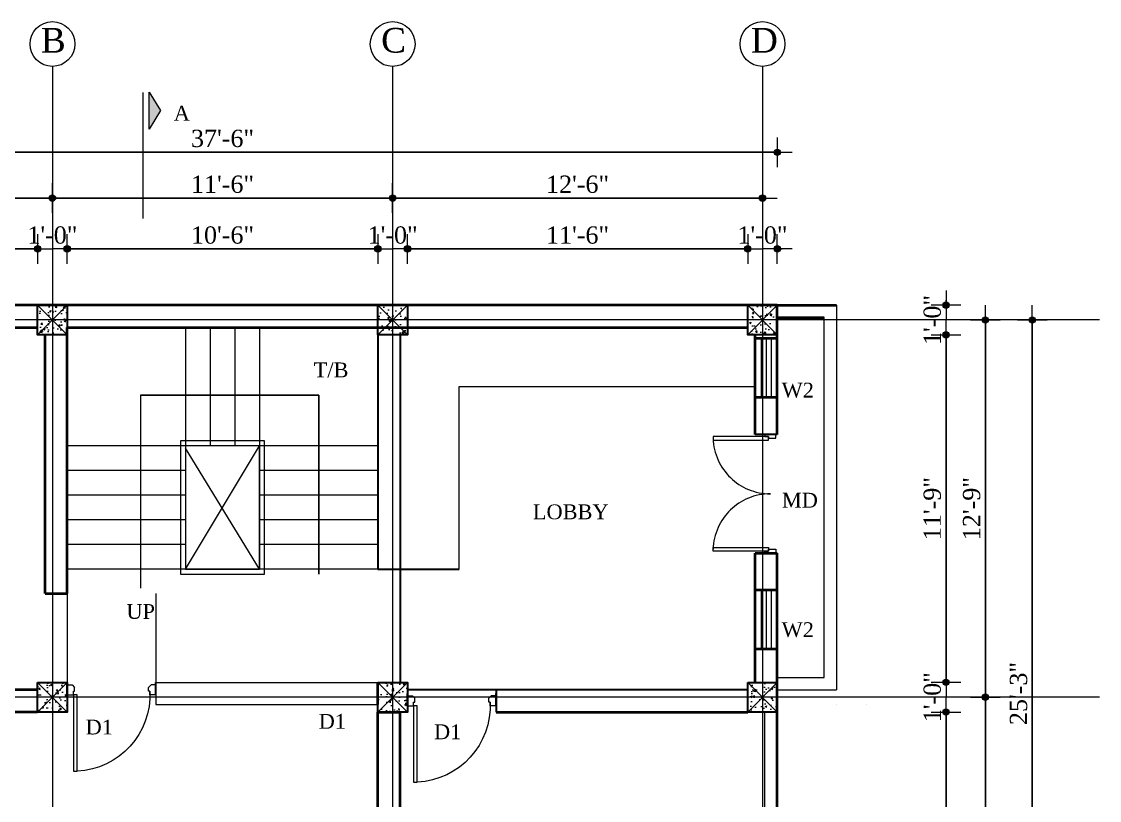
# Model space of a CAD drawing. Header units: inches. Extents: x 897 to 49934, y -34925 to -18564.
# Drawn here: x 2748.8 to 3186, y -22998.7 to -22683.1 of the extents above; entities that cross this region are included whole.
import ezdxf

# ---------------------------------------------------------------- set-up
doc = ezdxf.new("R2010")
doc.units = ezdxf.units.IN
doc.header["$LTSCALE"] = 35
doc.header["$MEASUREMENT"] = 0
doc.header["$PDMODE"] = 34
doc.linetypes.add('PROYECCION', pattern=[19.05, 12.7, -6.35])
for name, color, linetype, lineweight in [('SES- Door&Window', 21, 'Continuous', 15), ('SES-DIMENSION', 142, 'Continuous', 13), ('SES-Elevation', 4, 'Continuous', 15), ('SES-Furniture', 45, 'Continuous', 5), ('SES-HACTH', 8, 'Continuous', 13), ('SES-Leader', 2, 'Continuous', 15), ('SES-REBARS', 1, 'Continuous', 40), ('SES-Set Back Line', 2, 'Continuous', 15), ('SES-Staircase', 134, 'Continuous', 13), ('SES-TEXT', 3, 'Continuous', 20), ('SES-Wall Plan', 6, 'Continuous', 30)]:
    doc.layers.add(name, color=color, linetype=linetype, lineweight=lineweight)
doc.styles.add('7 INCH', font='times.ttf', dxfattribs={"height": 7})
doc.styles.add('SES-ARAIL', font='times.ttf', dxfattribs={"height": 6})
doc.linetypes.add('ZIGZAG', pattern='A,0.0001,-0.2,[131,ltypeshp.shx,S=0.2,R=0,X=-0.2,Y=0],-0.4,[131,ltypeshp.shx,S=0.2,R=180,X=0.2,Y=0],-0.2', length=0.8001)
doc.dimstyles.new('7 INCH', dxfattribs={"dimscale": 0, "dimtxt": 7, "dimasz": 1, "dimexe": 2, "dimexo": 9, "dimgap": 2, "dimtad": 1, "dimdec": 0, "dimzin": 3, "dimdsep": 46, "dimlunit": 4, "dimtxsty": '7 INCH', "dimblk": 'DIM', "dimcen": 3, "dimdle": 3, "dimse1": 1, "dimse2": 1, "dimclrd": 256, "dimclre": 256, "dimclrt": 7, "dimadec": 1, "dimazin": 2, "dimtfac": 1, "dimtdec": 0, "dimtix": 1, "dimtofl": 0, "dimtmove": 2, "dimatfit": 3, "dimldrblk": 'ARW', "dimfxl": 2, "dimfrac": 2, "dimtolj": 2, "dimtzin": 0, "dimarcsym": 0})

# ---------------------------------------------------------------- blocks, each defined once
blk = doc.blocks.new('c11')
at = {"layer": 'SES-HACTH', "linetype": 'ByBlock'}
h = blk.add_hatch(dxfattribs=at)
h.set_pattern_fill('AR-CONC', color=256)
h.set_pattern_definition([(50, (-20422.33, 19414.4167), (7.1726018, -0.6275213), [0.75, -8.25]), (355, (-20422.33, 19414.417), (-1.3875133, 7.5219213), [0.6, -6.6]), (100.451444, (-20421.732, 19414.3644), (5.7850885, 6.8943999), [0.637402, -7.0114211]), (46.1842, (-20422.33, 19416.417), (10.6724133, -1.6551928), [1.125, -12.375]), (96.635635, (-20421.441, 19416.279), (9.3466195, 9.741186), [0.9561034, -10.5171376]), (351.184164, (-20422.33, 19416.417), (9.3466195, 9.741186), [0.9, -9.9]), (21, (-20421.33, 19415.9167), (5.9690705, -4.0261889), [0.75, -8.25]), (326, (-20421.33, 19415.917), (2.4331533, 7.2515005), [0.6, -6.6]), (71.451445, (-20420.8325, 19415.581), (8.4022238, 3.2253115), [0.6374019, -7.0114211]), (37.5, (-20422.33, 19414.4167), (0.12159855, 3.32893854), [0, -6.52, 0, -6.7, 0, -6.625]), (7.5, (-20422.33, 19414.4167), (2.63069537, 3.9441171), [0, -3.82, 0, -6.37, 0, -2.525]), (327.5, (-20424.56, 19414.4167), (5.33822436, -0.22554872), [0, -2.5, 0, -7.8, 0, -10.35]), (317.5, (-20425.56, 19414.4167), (5.8318617, 1.0010498), [0, -3.25, 0, -5.18, 0, -7.35])])
h.paths.add_polyline_path([(-6, 6), (-6, -6), (6, -6), (6, 6)])
for p, q in [((-6, 6), (6, -6)), ((6, 6), (-6, -6))]:
    blk.add_line(p, q, dxfattribs=at)
at = {"layer": 'SES-Wall Plan', "linetype": 'ByBlock'}
blk.add_lwpolyline([(-6, 6), (6, 6), (6, -6), (-6, -6)], close=True, dxfattribs=at)
blk = doc.blocks.new('3ls')
at = {"layer": 'SES- Door&Window'}
for p, q in [((-36, -2.5), (-34, -2.5)), ((-34, -2.5), (-33, -3.5)), ((-33, -5), (-33, -3.5)), ((-2, -2.5), (-3, -3.5)), ((-3, -5), (-3, -3.5)), ((0, -2.5), (-2, -2.5)), ((-36, -6.5), (-33.5, -6.5)), ((-33.5, -6.5), (-33.5, -5)), ((-33.5, -5), (-33, -5)), ((-2.5, -5), (-3, -5)), ((-2.5, -6.5), (-2.5, -5)), ((0, -6.5), (-2.5, -6.5))]:
    blk.add_line(p, q, dxfattribs=at)
blk.add_lwpolyline([(-2.5, -6.5), (-2.5, -37.5), (-4, -37.5), (-4, -6.5)], close=True, dxfattribs=at)
blk.add_arc((-2.5, -6.5), 31.04, 177.2298, 267.2298, dxfattribs=at)
at = {"layer": 'SES-Wall Plan', "color": 6, "ltscale": 2}
for p, q in [((-36, -6.5), (-36, -1.5)), ((0, -6.5), (0, -1.5))]:
    blk.add_line(p, q, dxfattribs=at)
blk = doc.blocks.new('DIM')
at = {"layer": 'SES-DIMENSION'}
h = blk.add_hatch(color=256, dxfattribs=at)
h.paths.add_polyline_path([(0, 1.284), (0, 0), (1.284, 0, 0.414214)])
h.paths.add_polyline_path([(1.284, 0), (0, 0), (0, -1.284, 0.414214)])
h.paths.add_polyline_path([(0, 0), (-1.284, 0, 0.414214), (0, -1.284)])
h.paths.add_polyline_path([(0, 1.284, 0.414214), (-1.284, 0), (0, 0)])
for p, q in [((0, 6), (0, -6)), ((-6, 0), (6, 0))]:
    blk.add_line(p, q, dxfattribs=at)
blk.add_circle((0, 0), 1.284, dxfattribs=at)
blk = doc.blocks.new('*D1345')
at = {"layer": 'Defpoints', "color": 0, "linetype": 'ByBlock', "transparency": 16777216}
for p in [(2755.34, -22775.2), (2617.34, -22798.02), (2755.34, -22798.02)]:
    blk.add_point(p, dxfattribs=at)
at = {"layer": 'SES-DIMENSION', "linetype": 'ByBlock', "lineweight": -2, "transparency": 16777216}
blk.add_line((2618.34, -22775.2), (2754.34, -22775.2), dxfattribs=at)
at = {"layer": 'SES-DIMENSION', "linetype": 'ByBlock', "lineweight": -2, "transparency": 16777216, "rotation": 180}
blk.add_blockref('DIM', (2617.34, -22775.2), dxfattribs=at)
at = {"layer": 'SES-DIMENSION', "linetype": 'ByBlock', "lineweight": -2, "transparency": 16777216}
blk.add_blockref('DIM', (2755.34, -22775.2), dxfattribs=at)
at = {"layer": 'SES-DIMENSION', "color": 7, "linetype": 'ByBlock', "transparency": 16777216, "insert": (2686.34, -22769.64), "char_height": 7, "attachment_point": 5, "style": '7 INCH'}
blk.add_mtext('\\A2;11\'-6"', dxfattribs=at)
blk = doc.blocks.new('ARW')
at = {"layer": 'SES-DIMENSION'}
blk.add_lwpolyline([(10, 0, 0, 6, 0), (0, 0, 0, 0, 0), (10, 0, 0, 0, 0)], format="xyseb", dxfattribs=at)
blk = doc.blocks.new('*D1346')
at = {"layer": 'Defpoints', "color": 0, "linetype": 'ByBlock', "transparency": 16777216}
for p in [(2767.34, -22775.2), (2755.34, -22798.02), (2767.34, -22798.02)]:
    blk.add_point(p, dxfattribs=at)
at = {"layer": 'SES-DIMENSION', "linetype": 'ByBlock', "lineweight": -2, "transparency": 16777216}
for p, q in [((2754.34, -22775.2), (2753.34, -22775.2)), ((2768.34, -22775.2), (2769.34, -22775.2))]:
    blk.add_line(p, q, dxfattribs=at)
blk.add_blockref('DIM', (2755.34, -22775.2), dxfattribs=at)
at = {"layer": 'SES-DIMENSION', "linetype": 'ByBlock', "lineweight": -2, "transparency": 16777216, "rotation": 180}
blk.add_blockref('DIM', (2767.34, -22775.2), dxfattribs=at)
at = {"layer": 'SES-DIMENSION', "color": 7, "linetype": 'ByBlock', "transparency": 16777216, "insert": (2761.34, -22769.64), "char_height": 7, "attachment_point": 5, "style": '7 INCH'}
blk.add_mtext('\\A2;1\'-0"', dxfattribs=at)
blk = doc.blocks.new('*D1347')
at = {"layer": 'Defpoints', "color": 0, "linetype": 'ByBlock', "transparency": 16777216}
for p in [(2893.34, -22775.2), (2767.34, -22798.02), (2893.34, -22798.02)]:
    blk.add_point(p, dxfattribs=at)
at = {"layer": 'SES-DIMENSION', "linetype": 'ByBlock', "lineweight": -2, "transparency": 16777216}
blk.add_line((2768.34, -22775.2), (2892.34, -22775.2), dxfattribs=at)
at = {"layer": 'SES-DIMENSION', "linetype": 'ByBlock', "lineweight": -2, "transparency": 16777216, "rotation": 180}
blk.add_blockref('DIM', (2767.34, -22775.2), dxfattribs=at)
at = {"layer": 'SES-DIMENSION', "linetype": 'ByBlock', "lineweight": -2, "transparency": 16777216}
blk.add_blockref('DIM', (2893.34, -22775.2), dxfattribs=at)
at = {"layer": 'SES-DIMENSION', "color": 7, "linetype": 'ByBlock', "transparency": 16777216, "insert": (2830.34, -22769.64), "char_height": 7, "attachment_point": 5, "style": '7 INCH'}
blk.add_mtext('\\A2;10\'-6"', dxfattribs=at)
blk = doc.blocks.new('*D1348')
at = {"layer": 'Defpoints', "color": 0, "linetype": 'ByBlock', "transparency": 16777216}
for p in [(2905.34, -22775.2), (2893.34, -22798.02), (2905.34, -22798.02)]:
    blk.add_point(p, dxfattribs=at)
at = {"layer": 'SES-DIMENSION', "linetype": 'ByBlock', "lineweight": -2, "transparency": 16777216}
for p, q in [((2892.34, -22775.2), (2891.34, -22775.2)), ((2906.34, -22775.2), (2907.34, -22775.2))]:
    blk.add_line(p, q, dxfattribs=at)
blk.add_blockref('DIM', (2893.34, -22775.2), dxfattribs=at)
at = {"layer": 'SES-DIMENSION', "linetype": 'ByBlock', "lineweight": -2, "transparency": 16777216, "rotation": 180}
blk.add_blockref('DIM', (2905.34, -22775.2), dxfattribs=at)
at = {"layer": 'SES-DIMENSION', "color": 7, "linetype": 'ByBlock', "transparency": 16777216, "insert": (2899.34, -22769.64), "char_height": 7, "attachment_point": 5, "style": '7 INCH'}
blk.add_mtext('\\A2;1\'-0"', dxfattribs=at)
blk = doc.blocks.new('*D1349')
at = {"layer": 'Defpoints', "color": 0, "linetype": 'ByBlock', "transparency": 16777216}
for p in [(3043.34, -22775.2), (2905.34, -22798.02), (3043.34, -22798.02)]:
    blk.add_point(p, dxfattribs=at)
at = {"layer": 'SES-DIMENSION', "linetype": 'ByBlock', "lineweight": -2, "transparency": 16777216}
blk.add_line((2906.34, -22775.2), (3042.34, -22775.2), dxfattribs=at)
at = {"layer": 'SES-DIMENSION', "linetype": 'ByBlock', "lineweight": -2, "transparency": 16777216, "rotation": 180}
blk.add_blockref('DIM', (2905.34, -22775.2), dxfattribs=at)
at = {"layer": 'SES-DIMENSION', "linetype": 'ByBlock', "lineweight": -2, "transparency": 16777216}
blk.add_blockref('DIM', (3043.34, -22775.2), dxfattribs=at)
at = {"layer": 'SES-DIMENSION', "color": 7, "linetype": 'ByBlock', "transparency": 16777216, "insert": (2974.34, -22769.64), "char_height": 7, "attachment_point": 5, "style": '7 INCH'}
blk.add_mtext('\\A2;11\'-6"', dxfattribs=at)
blk = doc.blocks.new('*D1350')
at = {"layer": 'Defpoints', "color": 0, "linetype": 'ByBlock', "transparency": 16777216}
for p in [(3055.34, -22775.2), (3043.34, -22798.02), (3055.34, -22798.02)]:
    blk.add_point(p, dxfattribs=at)
at = {"layer": 'SES-DIMENSION', "linetype": 'ByBlock', "lineweight": -2, "transparency": 16777216}
for p, q in [((3042.34, -22775.2), (3041.34, -22775.2)), ((3056.34, -22775.2), (3057.34, -22775.2))]:
    blk.add_line(p, q, dxfattribs=at)
blk.add_blockref('DIM', (3043.34, -22775.2), dxfattribs=at)
at = {"layer": 'SES-DIMENSION', "linetype": 'ByBlock', "lineweight": -2, "transparency": 16777216, "rotation": 180}
blk.add_blockref('DIM', (3055.34, -22775.2), dxfattribs=at)
at = {"layer": 'SES-DIMENSION', "color": 7, "linetype": 'ByBlock', "transparency": 16777216, "insert": (3049.34, -22769.64), "char_height": 7, "attachment_point": 5, "style": '7 INCH'}
blk.add_mtext('\\A2;1\'-0"', dxfattribs=at)
blk = doc.blocks.new('*D1351')
at = {"layer": 'Defpoints', "color": 0, "linetype": 'ByBlock', "transparency": 16777216}
for p in [(2761.34, -22754.62), (2611.34, -22798.02), (2761.34, -22798.02)]:
    blk.add_point(p, dxfattribs=at)
at = {"layer": 'SES-DIMENSION', "linetype": 'ByBlock', "lineweight": -2, "transparency": 16777216}
blk.add_line((2612.34, -22754.62), (2760.34, -22754.62), dxfattribs=at)
at = {"layer": 'SES-DIMENSION', "linetype": 'ByBlock', "lineweight": -2, "transparency": 16777216, "rotation": 180}
blk.add_blockref('DIM', (2611.34, -22754.62), dxfattribs=at)
at = {"layer": 'SES-DIMENSION', "linetype": 'ByBlock', "lineweight": -2, "transparency": 16777216}
blk.add_blockref('DIM', (2761.34, -22754.62), dxfattribs=at)
at = {"layer": 'SES-DIMENSION', "color": 7, "linetype": 'ByBlock', "transparency": 16777216, "insert": (2686.34, -22749.05), "char_height": 7, "attachment_point": 5, "style": '7 INCH'}
blk.add_mtext('\\A2;12\'-6"', dxfattribs=at)
blk = doc.blocks.new('*D1352')
at = {"layer": 'Defpoints', "color": 0, "linetype": 'ByBlock', "transparency": 16777216}
for p in [(2899.34, -22754.62), (2761.34, -22798.02), (2899.34, -22798.02)]:
    blk.add_point(p, dxfattribs=at)
at = {"layer": 'SES-DIMENSION', "linetype": 'ByBlock', "lineweight": -2, "transparency": 16777216}
blk.add_line((2762.34, -22754.62), (2898.34, -22754.62), dxfattribs=at)
at = {"layer": 'SES-DIMENSION', "linetype": 'ByBlock', "lineweight": -2, "transparency": 16777216, "rotation": 180}
blk.add_blockref('DIM', (2761.34, -22754.62), dxfattribs=at)
at = {"layer": 'SES-DIMENSION', "linetype": 'ByBlock', "lineweight": -2, "transparency": 16777216}
blk.add_blockref('DIM', (2899.34, -22754.62), dxfattribs=at)
at = {"layer": 'SES-DIMENSION', "color": 7, "linetype": 'ByBlock', "transparency": 16777216, "insert": (2830.34, -22749.05), "char_height": 7, "attachment_point": 5, "style": '7 INCH'}
blk.add_mtext('\\A2;11\'-6"', dxfattribs=at)
blk = doc.blocks.new('*D1353')
at = {"layer": 'Defpoints', "color": 0, "linetype": 'ByBlock', "transparency": 16777216}
for p in [(3049.34, -22754.62), (2899.34, -22798.02), (3049.34, -22798.02)]:
    blk.add_point(p, dxfattribs=at)
at = {"layer": 'SES-DIMENSION', "linetype": 'ByBlock', "lineweight": -2, "transparency": 16777216}
blk.add_line((2900.34, -22754.62), (3048.34, -22754.62), dxfattribs=at)
at = {"layer": 'SES-DIMENSION', "linetype": 'ByBlock', "lineweight": -2, "transparency": 16777216, "rotation": 180}
blk.add_blockref('DIM', (2899.34, -22754.62), dxfattribs=at)
at = {"layer": 'SES-DIMENSION', "linetype": 'ByBlock', "lineweight": -2, "transparency": 16777216}
blk.add_blockref('DIM', (3049.34, -22754.62), dxfattribs=at)
at = {"layer": 'SES-DIMENSION', "color": 7, "linetype": 'ByBlock', "transparency": 16777216, "insert": (2974.34, -22749.05), "char_height": 7, "attachment_point": 5, "style": '7 INCH'}
blk.add_mtext('\\A2;12\'-6"', dxfattribs=at)
blk = doc.blocks.new('*D1354')
at = {"layer": 'Defpoints', "color": 0, "linetype": 'ByBlock', "transparency": 16777216}
for p in [(3055.34, -22736.05), (2605.34, -22798.02), (3055.34, -22798.02)]:
    blk.add_point(p, dxfattribs=at)
at = {"layer": 'SES-DIMENSION', "linetype": 'ByBlock', "lineweight": -2, "transparency": 16777216}
blk.add_line((2606.34, -22736.05), (3054.34, -22736.05), dxfattribs=at)
at = {"layer": 'SES-DIMENSION', "linetype": 'ByBlock', "lineweight": -2, "transparency": 16777216, "rotation": 180}
blk.add_blockref('DIM', (2605.34, -22736.05), dxfattribs=at)
at = {"layer": 'SES-DIMENSION', "linetype": 'ByBlock', "lineweight": -2, "transparency": 16777216}
blk.add_blockref('DIM', (3055.34, -22736.05), dxfattribs=at)
at = {"layer": 'SES-DIMENSION', "color": 7, "linetype": 'ByBlock', "transparency": 16777216, "insert": (2830.34, -22730.48), "char_height": 7, "attachment_point": 5, "style": '7 INCH'}
blk.add_mtext('\\A2;37\'-6"', dxfattribs=at)
blk = doc.blocks.new('*D1356')
at = {"layer": 'Defpoints', "color": 0, "linetype": 'ByBlock', "transparency": 16777216}
for p in [(3055.34, -22962.91), (3123.8, -22962.91), (3055.34, -23100.8)]:
    blk.add_point(p, dxfattribs=at)
at = {"layer": 'SES-DIMENSION', "linetype": 'ByBlock', "lineweight": -2, "transparency": 16777216}
blk.add_line((3123.8, -23099.8), (3123.8, -22963.91), dxfattribs=at)
for p, rotation in [((3123.8, -22962.91), 90), ((3123.8, -23100.8), 270)]:
    blk.add_blockref('DIM', p, dxfattribs=dict(at, rotation=rotation))
at = {"layer": 'SES-DIMENSION', "color": 7, "linetype": 'ByBlock', "transparency": 16777216, "insert": (3118.24, -23031.86), "char_height": 7, "attachment_point": 5, "rotation": 90, "style": '7 INCH'}
blk.add_mtext('\\A2;11\'-6"', dxfattribs=at)
blk = doc.blocks.new('*D1357')
at = {"layer": 'Defpoints', "color": 0, "linetype": 'ByBlock', "transparency": 16777216}
for p in [(3055.34, -22950.91), (3123.8, -22950.91), (3055.34, -22962.91)]:
    blk.add_point(p, dxfattribs=at)
at = {"layer": 'SES-DIMENSION', "linetype": 'ByBlock', "lineweight": -2, "transparency": 16777216}
for p, q in [((3123.8, -22949.91), (3123.8, -22948.91)), ((3123.8, -22963.91), (3123.8, -22964.91))]:
    blk.add_line(p, q, dxfattribs=at)
for p, rotation in [((3123.8, -22950.91), 270), ((3123.8, -22962.91), 90)]:
    blk.add_blockref('DIM', p, dxfattribs=dict(at, rotation=rotation))
at = {"layer": 'SES-DIMENSION', "color": 7, "linetype": 'ByBlock', "transparency": 16777216, "insert": (3118.24, -22956.91), "char_height": 7, "attachment_point": 5, "rotation": 90, "style": '7 INCH'}
blk.add_mtext('\\A2;1\'-0"', dxfattribs=at)
blk = doc.blocks.new('*D1358')
at = {"layer": 'Defpoints', "color": 0, "linetype": 'ByBlock', "transparency": 16777216}
for p in [(3055.34, -22810.02), (3123.8, -22810.02), (3055.34, -22950.91)]:
    blk.add_point(p, dxfattribs=at)
at = {"layer": 'SES-DIMENSION', "linetype": 'ByBlock', "lineweight": -2, "transparency": 16777216}
blk.add_line((3123.8, -22949.91), (3123.8, -22811.02), dxfattribs=at)
for p, rotation in [((3123.8, -22810.02), 90), ((3123.8, -22950.91), 270)]:
    blk.add_blockref('DIM', p, dxfattribs=dict(at, rotation=rotation))
at = {"layer": 'SES-DIMENSION', "color": 7, "linetype": 'ByBlock', "transparency": 16777216, "insert": (3118.23, -22880.47), "char_height": 7, "attachment_point": 5, "rotation": 90, "style": '7 INCH'}
blk.add_mtext('\\A2;11\'-9"', dxfattribs=at)
blk = doc.blocks.new('*D1359')
at = {"layer": 'Defpoints', "color": 0, "linetype": 'ByBlock', "transparency": 16777216}
for p in [(3055.34, -22798.02), (3123.8, -22798.02), (3055.34, -22810.02)]:
    blk.add_point(p, dxfattribs=at)
at = {"layer": 'SES-DIMENSION', "linetype": 'ByBlock', "lineweight": -2, "transparency": 16777216}
for p, q in [((3123.8, -22797.02), (3123.8, -22796.02)), ((3123.8, -22811.02), (3123.8, -22812.02))]:
    blk.add_line(p, q, dxfattribs=at)
for p, rotation in [((3123.8, -22798.02), 270), ((3123.8, -22810.02), 90)]:
    blk.add_blockref('DIM', p, dxfattribs=dict(at, rotation=rotation))
at = {"layer": 'SES-DIMENSION', "color": 7, "linetype": 'ByBlock', "transparency": 16777216, "insert": (3118.24, -22804.02), "char_height": 7, "attachment_point": 5, "rotation": 90, "style": '7 INCH'}
blk.add_mtext('\\A2;1\'-0"', dxfattribs=at)
blk = doc.blocks.new('*D1360')
at = {"layer": 'Defpoints', "color": 0, "linetype": 'ByBlock', "transparency": 16777216}
for p in [(3055.34, -22804.02), (3055.34, -22956.91), (3139.76, -22956.91)]:
    blk.add_point(p, dxfattribs=at)
at = {"layer": 'SES-DIMENSION', "linetype": 'ByBlock', "lineweight": -2, "transparency": 16777216}
blk.add_line((3139.76, -22805.02), (3139.76, -22955.91), dxfattribs=at)
for p, rotation in [((3139.76, -22804.02), 90), ((3139.76, -22956.91), 270)]:
    blk.add_blockref('DIM', p, dxfattribs=dict(at, rotation=rotation))
at = {"layer": 'SES-DIMENSION', "color": 7, "linetype": 'ByBlock', "transparency": 16777216, "insert": (3134.19, -22880.47), "char_height": 7, "attachment_point": 5, "rotation": 90, "style": '7 INCH'}
blk.add_mtext('\\A2;12\'-9"', dxfattribs=at)
blk = doc.blocks.new('*D1361')
at = {"layer": 'Defpoints', "color": 0, "linetype": 'ByBlock', "transparency": 16777216}
for p in [(3055.34, -22956.91), (3055.34, -23106.8), (3139.76, -23106.8)]:
    blk.add_point(p, dxfattribs=at)
at = {"layer": 'SES-DIMENSION', "linetype": 'ByBlock', "lineweight": -2, "transparency": 16777216}
blk.add_line((3139.76, -22957.91), (3139.76, -23105.8), dxfattribs=at)
for p, rotation in [((3139.76, -22956.91), 90), ((3139.76, -23106.8), 270)]:
    blk.add_blockref('DIM', p, dxfattribs=dict(at, rotation=rotation))
at = {"layer": 'SES-DIMENSION', "color": 7, "linetype": 'ByBlock', "transparency": 16777216, "insert": (3134.2, -23031.86), "char_height": 7, "attachment_point": 5, "rotation": 90, "style": '7 INCH'}
blk.add_mtext('\\A2;12\'-6"', dxfattribs=at)
blk = doc.blocks.new('*D1362')
at = {"layer": 'Defpoints', "color": 0, "linetype": 'ByBlock', "transparency": 16777216}
for p in [(3055.34, -22804.02), (3158.79, -22804.02), (3055.34, -23106.8)]:
    blk.add_point(p, dxfattribs=at)
at = {"layer": 'SES-DIMENSION', "linetype": 'ByBlock', "lineweight": -2, "transparency": 16777216}
blk.add_line((3158.79, -23105.8), (3158.79, -22805.02), dxfattribs=at)
for p, rotation in [((3158.79, -22804.02), 90), ((3158.79, -23106.8), 270)]:
    blk.add_blockref('DIM', p, dxfattribs=dict(at, rotation=rotation))
at = {"layer": 'SES-DIMENSION', "color": 7, "linetype": 'ByBlock', "transparency": 16777216, "insert": (3153.22, -22955.41), "char_height": 7, "attachment_point": 5, "rotation": 90, "style": '7 INCH'}
blk.add_mtext('\\A2;25\'-3"', dxfattribs=at)
blk = doc.blocks.new('PUERTA ABATIBLE SENCILLA-160')
at = {"layer": 'SES-Elevation'}
for p, q in [((-1.575, 0.025), (-1.575, 0.775)), ((-1.575, 0.775), (-1.525, 0.775)), ((-1.525, 0.775), (-1.525, 0.025)), ((-0.075, 0.775), (-0.075, 0.025)), ((-0.025, 0.775), (-0.075, 0.775)), ((-0.025, 0.025), (-0.025, 0.775)), ((-1.6, -0.075), (-1.6, 0.075)), ((-1.6, 0.075), (-1.575, 0.075)), ((-1.575, 0.075), (-1.575, 0.025)), ((-1.575, 0.025), (-1.55, 0.025)), ((-1.525, 0.025), (-1.575, 0.025)), ((-1.55, 0.025), (-1.55, -0.075)), ((-0.075, 0.025), (-0.025, 0.025)), ((-0.05, 0.025), (-0.05, -0.075)), ((-0.025, 0.025), (-0.05, 0.025)), ((0, 0.075), (-0.025, 0.075)), ((-0.025, 0.075), (-0.025, 0.025)), ((0, -0.075), (0, 0.075)), ((-1.55, -0.075), (-1.6, -0.075)), ((-0.05, -0.075), (0, -0.075))]:
    blk.add_line(p, q, dxfattribs=at)
at = {"layer": 'SES-Elevation', "color": 1, "linetype": 'PROYECCION'}
for centre, start, end in [((-1.575, 0), 0, 88.135), ((-0.025, 0), 91.865, 180)]:
    blk.add_arc(centre, 0.775, start, end, dxfattribs=at)

msp = doc.modelspace()

# ---------------------------------------------------------------- hatches: boundary and pattern name
at = {"layer": 'SES-TEXT'}
msp.add_hatch(color=256, dxfattribs=at).paths.add_polyline_path([(2800.54, -22711.67), (2800.54, -22726.67), (2805.16, -22719.17)])

# ---------------------------------------------------------------- linework, layer by layer
at = {"layer": 'SES- Door&Window', "linetype": 'ZIGZAG', "ltscale": 0.25}
msp.add_line((3050.24, -23100.8), (3050.24, -22962.91), dxfattribs=at)
at = {"layer": 'SES- Door&Window', "linetype": 'ByBlock'}
for points in [[(3048.84, -22811.53), (3048.84, -22835.48)], [(3050.84, -22811.53), (3050.84, -22835.48)], [(3052.84, -22811.53), (3052.84, -22835.48)], [(3048.84, -22913.46), (3048.84, -22937.4)], [(3050.84, -22913.46), (3050.84, -22937.4)], [(3052.84, -22913.46), (3052.84, -22937.4)]]:
    msp.add_lwpolyline(points, dxfattribs=at)
at = {"layer": 'SES-DIMENSION', "ltscale": 10}
msp.add_line((2798, -22711.77), (2798, -22762.85), dxfattribs=at)
at = {"layer": 'SES-DIMENSION', "linetype": 'ByBlock'}
for p, q in [((2767.34, -22914.91), (2767.34, -22950.91)), ((2803.34, -22914.91), (2803.34, -22959.91))]:
    msp.add_line(p, q, dxfattribs=at)
at = {"layer": 'SES-DIMENSION'}
for p, q in [((2803.34, -22950.91), (2893.34, -22950.91)), ((2803.34, -22959.91), (2893.34, -22959.91))]:
    msp.add_line(p, q, dxfattribs=at)
at = {"layer": 'SES-DIMENSION', "linetype": 'ByBlock'}
msp.add_lwpolyline([(2797, -22834.53), (2797, -22912.68)], dxfattribs=at)
at = {"layer": 'SES-DIMENSION'}
for centre in [(2761.34, -22692.18), (2899.34, -22692.18), (3049.34, -22692.18)]:
    msp.add_circle(centre, 9.09, dxfattribs=at)
at = {"layer": 'SES-Furniture', "linetype": 'ByBlock'}
for points in [[(2902.34, -22905.02), (2926.34, -22905.02), (2926.34, -22831.02)], [(2926.34, -22831.02), (3046.34, -22831.02)]]:
    msp.add_lwpolyline(points, dxfattribs=at)
at = {"layer": 'SES-REBARS', "color": 6, "linetype": 'ByBlock'}
for p, q in [((3055.34, -22850.47), (3055.34, -22798.02)), ((3055.34, -22798.02), (3079.33, -22798.02)), ((3055.34, -22803.02), (3074.32, -22803.02)), ((2767.34, -22914.91), (2767.34, -22807.02)), ((2758.34, -22914.91), (2758.34, -22810.02)), ((3046.34, -22850.47), (3046.34, -22810.02)), ((3055.34, -22811.53), (3046.34, -22811.53)), ((3055.34, -22835.48), (3046.34, -22835.48)), ((3046.34, -22950.91), (3046.34, -22898.47)), ((3046.34, -22898.47), (3055.34, -22898.47)), ((3055.34, -23112.8), (3055.34, -22898.47)), ((2758.34, -22914.91), (2767.34, -22914.91)), ((3055.34, -22913.46), (3046.34, -22913.46)), ((3055.34, -22937.4), (3046.34, -22937.4)), ((2893.34, -22959.91), (2893.34, -22950.91)), ((2755.34, -22953.91), (2617.34, -22953.91)), ((3079.34, -22959.91), (3079.34, -22959.92)), ((3091.34, -22959.91), (3091.34, -22959.91)), ((2755.34, -22962.91), (2617.34, -22962.91)), ((2893.34, -23103.8), (2893.34, -22962.91)), ((2893.34, -22962.91), (2902.34, -22962.91)), ((2902.34, -23100.8), (2902.34, -22962.91)), ((2941.34, -22962.91), (3043.34, -22962.91))]:
    msp.add_line(p, q, dxfattribs=at)
for points in [[(3055.34, -22798.02), (2605.34, -22798.02)], [(2617.34, -22807.02), (2755.34, -22807.02)], [(2767.34, -22807.02), (3043.34, -22807.02)]]:
    msp.add_lwpolyline(points, dxfattribs=at)
at = {"layer": 'SES-Set Back Line'}
for p, q in [((2761.34, -22701.27), (2761.34, -23236.56)), ((2899.34, -22701.27), (2899.34, -23236.56)), ((3049.34, -22701.27), (3049.34, -23236.56)), ((3186.02, -22804.02), (2514.88, -22804.02)), ((3186.02, -22956.91), (2514.88, -22956.91))]:
    msp.add_line(p, q, dxfattribs=at)
at = {"layer": 'SES-Staircase', "linetype": 'ByBlock'}
for p, q in [((3079.32, -22798.02), (3079.34, -22953.91)), ((2815.34, -22807.02), (2815.34, -22905.02)), ((2825.34, -22807.02), (2825.34, -22855.02)), ((2835.34, -22807.02), (2835.34, -22855.02)), ((2845.34, -22807.02), (2845.34, -22905.02)), ((2893.34, -22855.02), (2767.34, -22855.02)), ((2815.34, -22905.02), (2845.34, -22855.02)), ((2845.34, -22905.02), (2815.34, -22856.02)), ((2815.34, -22865.02), (2767.34, -22865.02)), ((2893.34, -22865.02), (2845.34, -22865.02)), ((2815.34, -22875.02), (2767.34, -22875.02)), ((2893.34, -22875.02), (2845.34, -22875.02)), ((2815.34, -22885.02), (2767.34, -22885.02)), ((2893.34, -22885.02), (2845.34, -22885.02)), ((2815.34, -22895.02), (2767.34, -22895.02)), ((2893.34, -22895.02), (2845.34, -22895.02)), ((2893.34, -22905.02), (2767.34, -22905.02))]:
    msp.add_line(p, q, dxfattribs=at)
for points in [[(3055.34, -22948.91), (3074.34, -22948.91), (3074.32, -22803.02)], [(3055.34, -22953.91), (3079.34, -22953.91)]]:
    msp.add_lwpolyline(points, dxfattribs=at)
for points in [[(2813.34, -22907.02), (2847.34, -22907.02), (2847.34, -22853.02), (2813.34, -22853.02)], [(2815.34, -22905.02), (2845.34, -22905.02), (2845.34, -22855.02), (2815.34, -22855.02)]]:
    msp.add_lwpolyline(points, close=True, dxfattribs=at)
at = {"layer": 'SES-TEXT'}
msp.add_lwpolyline([(2800.54, -22726.67), (2800.54, -22711.67), (2805.16, -22719.17), (2800.54, -22726.67)], dxfattribs=at)
at = {"layer": 'SES-Wall Plan', "linetype": 'ByBlock'}
for p, q in [((2893.34, -22810.02), (2893.34, -22905.02)), ((2902.34, -22810.02), (2902.34, -22950.91)), ((2893.34, -22905.02), (2926.34, -22905.02)), ((3043.34, -22953.91), (2905.34, -22953.91)), ((2941.34, -22953.91), (2941.34, -22962.91)), ((2767.34, -22962.91), (2758.34, -22962.91))]:
    msp.add_line(p, q, dxfattribs=at)
msp.add_lwpolyline([(3055.34, -22850.47), (3046.34, -22850.47)], dxfattribs=at)

# ---------------------------------------------------------------- block references
at = {"layer": 'SES-Elevation', "xscale": 30.00000000000143, "yscale": 30.00000000000143, "zscale": 30.00000000000143, "rotation": 90}
msp.add_blockref('PUERTA ABATIBLE SENCILLA-160', (3052.53, -22850.47), dxfattribs=at)
at = {"layer": 'SES-HACTH', "ltscale": 2, "xscale": -1}
for p in [(2767.34, -22949.41), (2905.34, -22953.85)]:
    msp.add_blockref('3ls', p, dxfattribs=at)
at = {"layer": 'SES-REBARS', "linetype": 'ByBlock'}
for p in [(2761.34, -22804.02), (2899.34, -22804.02), (3049.34, -22804.02), (2761.34, -22956.91), (2899.34, -22956.91), (3049.34, -22956.91)]:
    msp.add_blockref('c11', p, dxfattribs=at)

# ---------------------------------------------------------------- texts
at = {"layer": 'SES-TEXT', "ltscale": 2, "style": 'SES-ARAIL'}
for s, height, p in [('B', 10, (2756.67, -22695.66)), ('C', 10, (2894.67, -22695.66)), ('D', 10, (3044.67, -22695.66)), ('W2', 6, (3057.11, -22835.45)), ('UP', 6, (2791.35, -22925.16)), ('W2', 6, (3057.11, -22932.54))]:
    msp.add_text(s, height=height, dxfattribs=at).set_placement(p)
at = {"layer": 'SES-TEXT', "style": 'SES-ARAIL'}
msp.add_text('A', height=6, dxfattribs=at).set_placement((2810.56, -22723.23))
at = {"layer": 'SES-TEXT', "char_height": 6, "style": 'SES-ARAIL'}
for s, insert, width, attachment_point in [('T/B', (2867.32, -22827.34), 44.2055, 7), ('MD', (3057.21, -22874.06), 106.1211, 1), ('LOBBY', (2956.21, -22878.77), 106.1211, 1), ('D1', (2880.41, -22969.71), 44.2055, 9), ('D1', (2785.89, -22966.01), 44.2055, 3), ('D1', (2927.19, -22973.94), 44.2055, 9)]:
    msp.add_mtext(s, dxfattribs=dict(at, insert=insert, width=width, attachment_point=attachment_point))

# ---------------------------------------------------------------- dimensions: what is measured, and where the dimension line sits
at = {"layer": 'SES-DIMENSION', "linetype": 'ByBlock'}
for base, p1, p2, picture, middle in [((3055.34, -22736.05), (2605.34, -22798.02), (3055.34, -22798.02), '*D1354', (2830.34, -22730.48)), ((2761.34, -22754.62), (2611.34, -22798.02), (2761.34, -22798.02), '*D1351', (2686.34, -22749.05)), ((2899.34, -22754.62), (2761.34, -22798.02), (2899.34, -22798.02), '*D1352', (2830.34, -22749.05)), ((3049.34, -22754.62), (2899.34, -22798.02), (3049.34, -22798.02), '*D1353', (2974.34, -22749.05)), ((2755.34, -22775.2), (2617.34, -22798.02), (2755.34, -22798.02), '*D1345', (2686.34, -22769.64)), ((2767.34, -22775.2), (2755.34, -22798.02), (2767.34, -22798.02), '*D1346', (2761.34, -22769.64)), ((2893.34, -22775.2), (2767.34, -22798.02), (2893.34, -22798.02), '*D1347', (2830.34, -22769.64)), ((2905.34, -22775.2), (2893.34, -22798.02), (2905.34, -22798.02), '*D1348', (2899.34, -22769.64)), ((3043.34, -22775.2), (2905.34, -22798.02), (3043.34, -22798.02), '*D1349', (2974.34, -22769.64)), ((3055.34, -22775.2), (3043.34, -22798.02), (3055.34, -22798.02), '*D1350', (3049.34, -22769.64))]:
    dim = msp.add_linear_dim(base=base, p1=p1, p2=p2, dimstyle='7 INCH', override={"dimscale": 1}, dxfattribs=at)
    dim.commit()
    dim.dimension.update_dxf_attribs({"geometry": picture, "text_midpoint": middle})
for base, p1, p2, picture, middle in [((3123.8, -22798.02), (3055.34, -22810.02), (3055.34, -22798.02), '*D1359', (3118.24, -22804.02)), ((3139.76, -22956.91), (3055.34, -22804.02), (3055.34, -22956.91), '*D1360', (3134.19, -22880.47)), ((3158.79, -22804.02), (3055.34, -23106.8), (3055.34, -22804.02), '*D1362', (3153.22, -22955.41)), ((3123.8, -22810.02), (3055.34, -22950.91), (3055.34, -22810.02), '*D1358', (3118.23, -22880.47)), ((3123.8, -22950.91), (3055.34, -22962.91), (3055.34, -22950.91), '*D1357', (3118.24, -22956.91)), ((3139.76, -23106.8), (3055.34, -22956.91), (3055.34, -23106.8), '*D1361', (3134.2, -23031.86)), ((3123.8, -22962.91), (3055.34, -23100.8), (3055.34, -22962.91), '*D1356', (3118.24, -23031.86))]:
    dim = msp.add_linear_dim(base=base, p1=p1, p2=p2, angle=90, dimstyle='7 INCH', override={"dimscale": 1}, dxfattribs=at)
    dim.commit()
    dim.dimension.update_dxf_attribs({"geometry": picture, "text_midpoint": middle})

# ---------------------------------------------------------------- leaders
at = {"layer": 'SES-Leader', "linetype": 'ByBlock'}
msp.add_leader([(2869.34, -22907.02), (2869.34, -22834.53), (2797, -22834.53)], dimstyle='7 INCH', override={"dimscale": 1, "dimasz": 6, "dimtad": 0}, dxfattribs=at)

doc.saveas('drawing.dxf')
